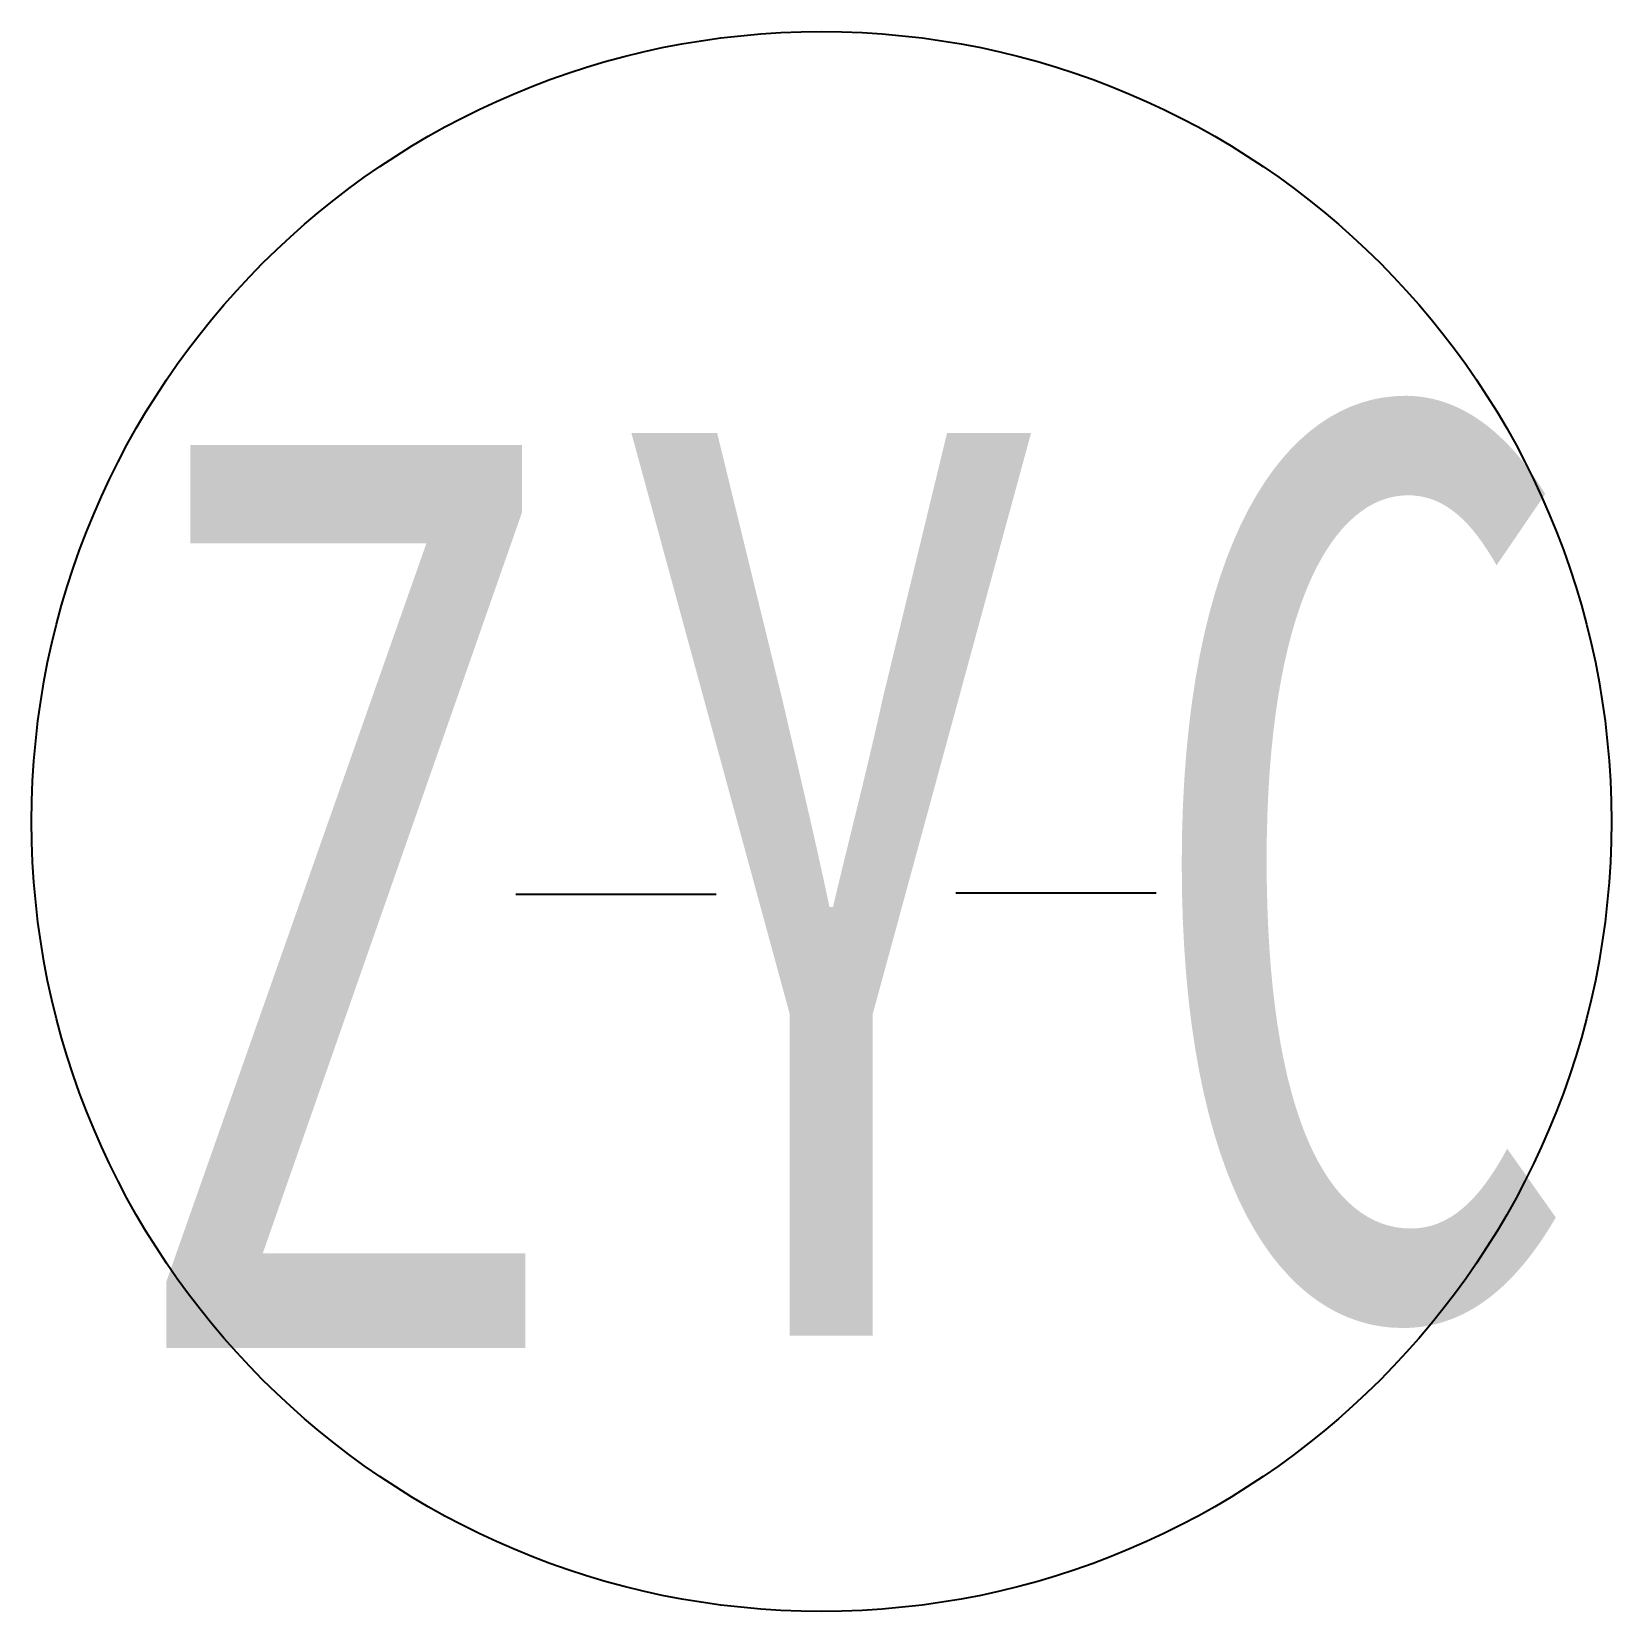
# Model space of a CAD drawing. Extents: x -3.5 to 3.5, y -3.5 to 3.5.
import ezdxf
from ezdxf.enums import TextEntityAlignment as Align

# ---------------------------------------------------------------- set-up
doc = ezdxf.new("R2010")
doc.units = 0
doc.header["$MEASUREMENT"] = 0
doc.layers.get('0').update_dxf_attribs({"linetype": 'CONTINUOUS'})
doc.layers.add('GICAD_POU_TEXTS', color=7, linetype='CONTINUOUS')
doc.styles.add('LZ_FONTS_FS', font='simfang0.ttf', dxfattribs={"width": 0.7})

msp = doc.modelspace()

# ---------------------------------------------------------------- linework, layer by layer
at = {"color": 1}
for p, q in [((-1.3547, -0.3222), (-0.4663, -0.3222)), ((0.5945, -0.3164), (1.4829, -0.3164))]:
    msp.add_line(p, q, dxfattribs=at)
msp.add_ellipse((0, 0), major_axis=(-3.5, 0), ratio=1, dxfattribs=at)

# ---------------------------------------------------------------- texts
at = {"layer": 'GICAD_POU_TEXTS', "color": 1, "style": 'LZ_FONTS_FS', "width": 0.72}
for s, p in [('C', (1.4003, -2.179)), ('Y', (-0.9365, -2.2782))]:
    msp.add_text(s, height=4, dxfattribs=at).set_placement(p)
msp.add_text('Z', height=4, dxfattribs=at).set_placement((-1.1277, -2.3322), align=Align.RIGHT)

doc.saveas('drawing.dxf')
